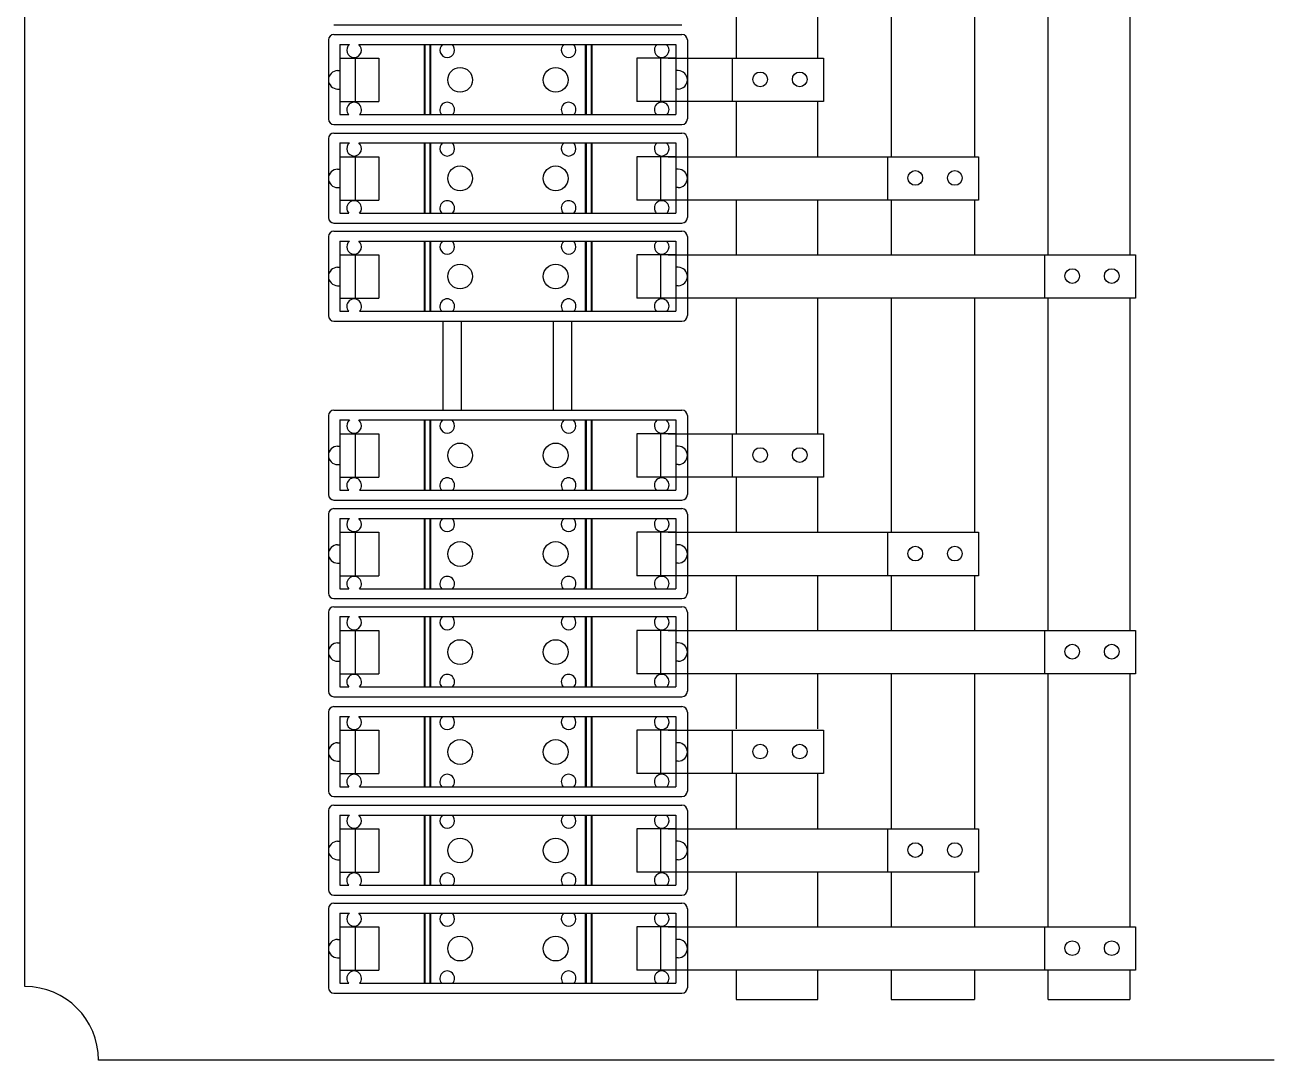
# Model space of a CAD drawing. Header units: millimetres. Extents: x 412 to 646, y 331 to 411.
# Drawn here: x 476.727 to 477.067, y 363.5618 to 363.8435 of the extents above; entities that cross this region are included whole.
import ezdxf

# ---------------------------------------------------------------- set-up
doc = ezdxf.new("R2010")
doc.units = ezdxf.units.MM

msp = doc.modelspace()

# ---------------------------------------------------------------- linework, layer by layer
for p, q in [((476.7270169284685, 363.5817757689946), (476.7270169284685, 364.2817757689946)), ((476.9627951025733, 363.8764006440025), (476.9627951025733, 363.8076061994719)), ((476.9855151025735, 363.8764006440025), (476.9855151025735, 363.8076061994719)), ((476.9205750611956, 363.8497043705419), (476.9205750611956, 363.8344250865322)), ((476.9427950611954, 363.8344250865322), (476.9427950611954, 363.8497043705419)), ((477.0055151439516, 363.7809099260113), (477.0055151439516, 363.8497043705419)), ((477.0277351439514, 363.8497043705419), (477.0277351439514, 363.7809099260113)), ((476.9020748393065, 363.8344250865322), (476.9443479529388, 363.8344250865322)), ((476.9195588155852, 363.8344250865322), (476.9195588155852, 363.8226250865322)), ((476.9443479529388, 363.8344250865322), (476.9443479529388, 363.8226250865322)), ((476.9443479529388, 363.8226250865322), (476.9020748393065, 363.8226250865322)), ((476.9205750611956, 363.8226250865322), (476.9205750611956, 363.8076061994719)), ((476.9427950611954, 363.8076061994719), (476.9427950611954, 363.8226250865322)), ((476.9020748393065, 363.8076061994719), (476.9865679943169, 363.8076061994719)), ((476.9617788569632, 363.8076061994719), (476.9617788569632, 363.7958061994717)), ((476.9865679943169, 363.8076061994719), (476.9865679943169, 363.7958061994717)), ((476.9865679943169, 363.7958061994717), (476.9020748393065, 363.7958061994717)), ((476.9205750611956, 363.7958061994717), (476.9205750611956, 363.7809099260113)), ((476.9427950611954, 363.7809099260113), (476.9427950611954, 363.7958061994717)), ((476.9627951025733, 363.7958061994717), (476.9627951025733, 363.7809099260113)), ((476.9855151025735, 363.7958061994717), (476.9855151025735, 363.7809099260113)), ((476.9020748393065, 363.7809099260113), (477.0292880356948, 363.7809099260113)), ((477.004498898341, 363.7809099260113), (477.004498898341, 363.7691099260113)), ((477.0292880356948, 363.7809099260113), (477.0292880356948, 363.7691099260113)), ((476.7270169284685, 363.7717757689944), (476.7270169284685, 363.7717757689944)), ((476.7270169284685, 363.7717757689944), (476.7270169284685, 363.7717757689944)), ((477.0292880356948, 363.7691099260113), (476.9020748393065, 363.7691099260113)), ((476.9205750611956, 363.7691099260113), (476.9205750611956, 363.7322075603735)), ((476.9427950611954, 363.7322075603735), (476.9427950611954, 363.7691099260113)), ((476.9627951025733, 363.7691099260113), (476.9627951025733, 363.705388673313)), ((476.9855151025735, 363.7691099260113), (476.9855151025735, 363.705388673313)), ((477.0055151439516, 363.6786923998526), (477.0055151439516, 363.7691099260113)), ((477.0277351439514, 363.7691099260113), (477.0277351439514, 363.6786923998526)), ((476.8408758137122, 363.7386575603736), (476.8408758137122, 363.7628599260114)), ((476.845875813712, 363.7386575603736), (476.845875813712, 363.7628599260114)), ((476.8708758137119, 363.7386575603736), (476.8708758137119, 363.7628599260114)), ((476.875875813712, 363.7386575603736), (476.875875813712, 363.7628599260114)), ((476.9020748393065, 363.7322075603735), (476.9443479529388, 363.7322075603735)), ((476.9195588155852, 363.7322075603735), (476.9195588155852, 363.7204075603737)), ((476.9443479529388, 363.7322075603735), (476.9443479529388, 363.7204075603737)), ((476.9443479529388, 363.7204075603737), (476.9020748393065, 363.7204075603737)), ((476.9205750611956, 363.7204075603737), (476.9205750611956, 363.705388673313)), ((476.9427950611954, 363.705388673313), (476.9427950611954, 363.7204075603737)), ((476.9020748393065, 363.705388673313), (476.9865679943169, 363.705388673313)), ((476.9617788569632, 363.705388673313), (476.9617788569632, 363.693588673313)), ((476.9865679943169, 363.705388673313), (476.9865679943169, 363.693588673313)), ((476.9865679943169, 363.693588673313), (476.9020748393065, 363.693588673313)), ((476.9205750611956, 363.693588673313), (476.9205750611956, 363.6786923998526)), ((476.9427950611954, 363.6786923998526), (476.9427950611954, 363.693588673313)), ((476.9627951025733, 363.693588673313), (476.9627951025733, 363.6786923998526)), ((476.9855151025735, 363.693588673313), (476.9855151025735, 363.6786923998526)), ((476.9020748393065, 363.6786923998526), (477.0292880356948, 363.6786923998526)), ((477.004498898341, 363.6786923998526), (477.004498898341, 363.6668923998528)), ((477.0292880356948, 363.6786923998526), (477.0292880356948, 363.6668923998528)), ((477.0292880356948, 363.6668923998528), (476.9020748393065, 363.6668923998528)), ((476.9205750611956, 363.6668923998528), (476.9205750611956, 363.6518735127921)), ((476.9427950611954, 363.6518735127921), (476.9427950611954, 363.6668923998528)), ((476.9627951025733, 363.6668923998528), (476.9627951025733, 363.6246942287827)), ((476.9855151025735, 363.6668923998528), (476.9855151025735, 363.6246942287827)), ((477.0055151439516, 363.5979979553221), (477.0055151439516, 363.6668923998528)), ((477.0277351439514, 363.6668923998528), (477.0277351439514, 363.5979979553221)), ((476.9020748393065, 363.6515131158429), (476.9443479529388, 363.6515131158429)), ((476.9195588155852, 363.6515131158429), (476.9195588155852, 363.6397131158429)), ((476.9443479529388, 363.6515131158429), (476.9443479529388, 363.6397131158429)), ((476.9443479529388, 363.6397131158429), (476.9020748393065, 363.6397131158429)), ((476.9205750611956, 363.6397131158429), (476.9205750611956, 363.6246942287827)), ((476.9205750611956, 363.6397131158429), (476.9205750611956, 363.6246942287827)), ((476.9427950611954, 363.6246942287827), (476.9427950611954, 363.6397131158429)), ((476.9427950611954, 363.6246942287827), (476.9427950611954, 363.6397131158429)), ((476.9020748393065, 363.6246942287827), (476.9865679943169, 363.6246942287827)), ((476.9617788569632, 363.6246942287827), (476.9617788569632, 363.6128942287827)), ((476.9865679943169, 363.6246942287827), (476.9865679943169, 363.6128942287827)), ((476.9865679943169, 363.6128942287827), (476.9020748393065, 363.6128942287827)), ((476.9205750611956, 363.6128942287827), (476.9205750611956, 363.5979979553221)), ((476.9205750611956, 363.6128942287827), (476.9205750611956, 363.5979979553221)), ((476.9427950611954, 363.5979979553221), (476.9427950611954, 363.6128942287827)), ((476.9427950611954, 363.5979979553221), (476.9427950611954, 363.6128942287827)), ((476.9627951025733, 363.6128942287827), (476.9627951025733, 363.5979979553221)), ((476.9855151025735, 363.6128942287827), (476.9855151025735, 363.5979979553221)), ((476.9020748393065, 363.5979979553221), (477.0292880356948, 363.5979979553221)), ((477.004498898341, 363.5979979553221), (477.004498898341, 363.5861979553221)), ((477.0292880356948, 363.5979979553221), (477.0292880356948, 363.5861979553221)), ((477.0292880356948, 363.5861979553221), (476.9020748393065, 363.5861979553221)), ((476.9205750611956, 363.5861979553221), (476.9205750611956, 363.5782048182185)), ((476.9427950611954, 363.5782048182185), (476.9427950611954, 363.5861979553221)), ((476.9627951025733, 363.5861979553221), (476.9627951025733, 363.5782048182185)), ((476.9855151025735, 363.5861979553221), (476.9855151025735, 363.5782048182185)), ((477.0055151439511, 363.5782048182185), (477.0055151439516, 363.5861979553221)), ((477.0277351439514, 363.5861979553221), (477.0277351439514, 363.5782048182185)), ((476.9205750611956, 363.5782048182185), (476.9427950611954, 363.5782048182185)), ((476.9627951025733, 363.5782048182185), (476.9855151025735, 363.5782048182185)), ((477.0055151439516, 363.5782048182185), (477.0277351439514, 363.5782048182185)), ((477.0670169284684, 363.5617757689946), (476.7470169284685, 363.5617757689946))]:
    msp.add_line(p, q)
at = {"lineweight": 30}
for p, q in [((476.8111248393069, 363.8434543705417), (476.9058248393068, 363.8434543705417)), ((476.8111248393069, 363.840875086532), (476.9058248393068, 363.840875086532)), ((476.8096248393066, 363.8393750865322), (476.8096248393066, 363.8178750865321)), ((476.8127248393067, 363.838175086532), (476.8127248393067, 363.8190750865323)), ((476.8127248393067, 363.838175086532), (476.8153631414515, 363.838175086532)), ((476.8178659941701, 363.838175086532), (476.9042248393067, 363.838175086532)), ((476.8356498393065, 363.838175086532), (476.8356498393065, 363.8190750865323)), ((476.8358498393067, 363.838175086532), (476.8358498393067, 363.8190750865323)), ((476.8371998393067, 363.838175086532), (476.8371998393067, 363.8190750865323)), ((476.8373998393068, 363.838175086532), (476.8373998393068, 363.8190750865323)), ((476.8795498393066, 363.838175086532), (476.8795498393066, 363.8190750865323)), ((476.8797498393066, 363.838175086532), (476.8797498393066, 363.8190750865323)), ((476.8810998393066, 363.838175086532), (476.8810998393066, 363.8190750865323)), ((476.8812998393067, 363.838175086532), (476.8812998393067, 363.8190750865323)), ((476.9042248393067, 363.838175086532), (476.9042248393067, 363.8190750865323)), ((476.9073248393066, 363.8393750865322), (476.9073248393066, 363.8178750865321)), ((476.8127248393067, 363.8344250865322), (476.8233748393067, 363.8344250865322)), ((476.8169248393066, 363.8344250865322), (476.8169248393066, 363.8226250865322)), ((476.8233748393067, 363.8344250865322), (476.8233748393067, 363.8226250865322)), ((476.9042248393067, 363.8344250865322), (476.8935748393068, 363.8344250865322)), ((476.8935748393068, 363.8344250865322), (476.8935748393068, 363.8226250865322)), ((476.9000248393066, 363.8344250865322), (476.9000248393066, 363.8226250865322)), ((476.8121248393066, 363.8310250865323), (476.8127248393067, 363.8310250865323)), ((476.8122248393066, 363.8310250865323), (476.8127248393067, 363.8310250865323)), ((476.9048248393068, 363.8310250865323), (476.9042248393067, 363.8310250865323)), ((476.8121248393066, 363.826025086532), (476.8127248393067, 363.826025086532)), ((476.8122248393066, 363.826025086532), (476.8127248393067, 363.826025086532)), ((476.9048248393068, 363.826025086532), (476.9042248393067, 363.826025086532)), ((476.8127248393067, 363.8226250865322), (476.8233748393067, 363.8226250865322)), ((476.9042248393067, 363.8226250865322), (476.8935748393068, 363.8226250865322)), ((476.8127248393067, 363.8190750865323), (476.8151482422999, 363.8190750865323)), ((476.8180808933217, 363.8190750865323), (476.9042248393067, 363.8190750865323)), ((476.8111248393069, 363.8163750865323), (476.9058248393068, 363.8163750865323)), ((476.8111248393069, 363.8140561994718), (476.9058248393068, 363.8140561994718)), ((476.8096248393066, 363.8125561994719), (476.8096248393066, 363.7910561994719)), ((476.8127248393067, 363.8113561994718), (476.8127248393067, 363.7922561994716)), ((476.8127248393067, 363.8113561994718), (476.8153631414515, 363.8113561994718)), ((476.8178659941701, 363.8113561994718), (476.9042248393067, 363.8113561994718)), ((476.8356498393065, 363.8113561994718), (476.8356498393065, 363.7922561994716)), ((476.8358498393067, 363.8113561994718), (476.8358498393067, 363.7922561994716)), ((476.8371998393067, 363.8113561994718), (476.8371998393067, 363.7922561994716)), ((476.8373998393068, 363.8113561994718), (476.8373998393068, 363.7922561994716)), ((476.8795498393066, 363.8113561994718), (476.8795498393066, 363.7922561994716)), ((476.8797498393066, 363.8113561994718), (476.8797498393066, 363.7922561994716)), ((476.8810998393066, 363.8113561994718), (476.8810998393066, 363.7922561994716)), ((476.8812998393067, 363.8113561994718), (476.8812998393067, 363.7922561994716)), ((476.9042248393067, 363.8113561994718), (476.9042248393067, 363.7922561994716)), ((476.9073248393066, 363.8125561994719), (476.9073248393066, 363.7910561994719)), ((476.8127248393067, 363.8076061994719), (476.8233748393067, 363.8076061994719)), ((476.8169248393066, 363.8076061994719), (476.8169248393066, 363.7958061994717)), ((476.8233748393067, 363.8076061994719), (476.8233748393067, 363.7958061994717)), ((476.9042248393067, 363.8076061994719), (476.8935748393068, 363.8076061994719)), ((476.8935748393068, 363.8076061994719), (476.8935748393068, 363.7958061994717)), ((476.9000248393066, 363.8076061994719), (476.9000248393066, 363.7958061994717)), ((476.8121248393066, 363.8042061994719), (476.8127248393067, 363.8042061994719)), ((476.8122248393066, 363.8042061994719), (476.8127248393067, 363.8042061994719)), ((476.9048248393068, 363.8042061994719), (476.9042248393067, 363.8042061994719)), ((476.8121248393066, 363.7992061994718), (476.8127248393067, 363.7992061994718)), ((476.8122248393066, 363.7992061994718), (476.8127248393067, 363.7992061994718)), ((476.9048248393068, 363.7992061994718), (476.9042248393067, 363.7992061994718)), ((476.8127248393067, 363.7958061994717), (476.8233748393067, 363.7958061994717)), ((476.9042248393067, 363.7958061994717), (476.8935748393068, 363.7958061994717)), ((476.8127248393067, 363.7922561994716), (476.8151482422999, 363.7922561994716)), ((476.8180808933217, 363.7922561994716), (476.9042248393067, 363.7922561994716)), ((476.8111248393069, 363.7895561994718), (476.9058248393068, 363.7895561994718)), ((476.8111248393069, 363.7873599260112), (476.9058248393068, 363.7873599260112)), ((476.8096248393066, 363.7858599260113), (476.8096248393066, 363.7643599260113)), ((476.8127248393067, 363.7846599260112), (476.8127248393067, 363.7655599260114)), ((476.8127248393067, 363.7846599260112), (476.8153631414515, 363.7846599260112)), ((476.8178659941701, 363.7846599260112), (476.9042248393067, 363.7846599260112)), ((476.8356498393065, 363.7846599260112), (476.8356498393065, 363.7655599260114)), ((476.8358498393067, 363.7846599260112), (476.8358498393067, 363.7655599260114)), ((476.8371998393067, 363.7846599260112), (476.8371998393067, 363.7655599260114)), ((476.8373998393068, 363.7846599260112), (476.8373998393068, 363.7655599260114)), ((476.8795498393066, 363.7846599260112), (476.8795498393066, 363.7655599260114)), ((476.8797498393066, 363.7846599260112), (476.8797498393066, 363.7655599260114)), ((476.8810998393066, 363.7846599260112), (476.8810998393066, 363.7655599260114)), ((476.8812998393067, 363.7846599260112), (476.8812998393067, 363.7655599260114)), ((476.9042248393067, 363.7846599260112), (476.9042248393067, 363.7655599260114)), ((476.9073248393066, 363.7858599260113), (476.9073248393066, 363.7643599260113)), ((476.8127248393067, 363.7809099260113), (476.8233748393067, 363.7809099260113)), ((476.8169248393066, 363.7809099260113), (476.8169248393066, 363.7691099260113)), ((476.8233748393067, 363.7809099260113), (476.8233748393067, 363.7691099260113)), ((476.9042248393067, 363.7809099260113), (476.8935748393068, 363.7809099260113)), ((476.8935748393068, 363.7809099260113), (476.8935748393068, 363.7691099260113)), ((476.9000248393066, 363.7809099260113), (476.9000248393066, 363.7691099260113)), ((476.8121248393066, 363.7775099260115), (476.8127248393067, 363.7775099260115)), ((476.8122248393066, 363.7775099260115), (476.8127248393067, 363.7775099260115)), ((476.9048248393068, 363.7775099260115), (476.9042248393067, 363.7775099260115)), ((476.8121248393066, 363.7725099260111), (476.8127248393067, 363.7725099260111)), ((476.8122248393066, 363.7725099260111), (476.8127248393067, 363.7725099260111)), ((476.9048248393068, 363.7725099260111), (476.9042248393067, 363.7725099260111)), ((476.8127248393067, 363.7691099260113), (476.8233748393067, 363.7691099260113)), ((476.9042248393067, 363.7691099260113), (476.8935748393068, 363.7691099260113)), ((476.8111248393069, 363.7628599260114), (476.9058248393068, 363.7628599260114)), ((476.8127248393067, 363.7655599260114), (476.8151482422999, 363.7655599260114)), ((476.8180808933217, 363.7655599260114), (476.9042248393067, 363.7655599260114)), ((476.8096248393066, 363.7371575603735), (476.8096248393066, 363.7156575603734)), ((476.8111248393069, 363.7386575603736), (476.9058248393068, 363.7386575603736)), ((476.8127248393067, 363.7359575603735), (476.8127248393067, 363.7168575603736)), ((476.8127248393067, 363.7359575603735), (476.8153631414515, 363.7359575603735)), ((476.8178659941701, 363.7359575603735), (476.9042248393067, 363.7359575603735)), ((476.8356498393065, 363.7359575603735), (476.8356498393065, 363.7168575603736)), ((476.8358498393067, 363.7359575603735), (476.8358498393067, 363.7168575603736)), ((476.8371998393067, 363.7359575603735), (476.8371998393067, 363.7168575603736)), ((476.8373998393068, 363.7359575603735), (476.8373998393068, 363.7168575603736)), ((476.8795498393066, 363.7359575603735), (476.8795498393066, 363.7168575603736)), ((476.8797498393066, 363.7359575603735), (476.8797498393066, 363.7168575603736)), ((476.8810998393066, 363.7359575603735), (476.8810998393066, 363.7168575603736)), ((476.8812998393067, 363.7359575603735), (476.8812998393067, 363.7168575603736)), ((476.9042248393067, 363.7359575603735), (476.9042248393067, 363.7168575603736)), ((476.9073248393066, 363.7371575603735), (476.9073248393066, 363.7156575603734)), ((476.8127248393067, 363.7322075603735), (476.8233748393067, 363.7322075603735)), ((476.8169248393066, 363.7322075603735), (476.8169248393066, 363.7204075603737)), ((476.8233748393067, 363.7322075603735), (476.8233748393067, 363.7204075603737)), ((476.9042248393067, 363.7322075603735), (476.8935748393068, 363.7322075603735)), ((476.8935748393068, 363.7322075603735), (476.8935748393068, 363.7204075603737)), ((476.9000248393066, 363.7322075603735), (476.9000248393066, 363.7204075603737)), ((476.8121248393066, 363.7288075603734), (476.8127248393067, 363.7288075603734)), ((476.8122248393066, 363.7288075603734), (476.8127248393067, 363.7288075603734)), ((476.9048248393068, 363.7288075603734), (476.9042248393067, 363.7288075603734)), ((476.8121248393066, 363.7238075603735), (476.8127248393067, 363.7238075603735)), ((476.8122248393066, 363.7238075603735), (476.8127248393067, 363.7238075603735)), ((476.9048248393068, 363.7238075603735), (476.9042248393067, 363.7238075603735)), ((476.8127248393067, 363.7204075603737), (476.8233748393067, 363.7204075603737)), ((476.9042248393067, 363.7204075603737), (476.8935748393068, 363.7204075603737)), ((476.8127248393067, 363.7168575603736), (476.8151482422999, 363.7168575603736)), ((476.8180808933217, 363.7168575603736), (476.9042248393067, 363.7168575603736)), ((476.8111248393069, 363.7141575603736), (476.9058248393068, 363.7141575603736)), ((476.8111248393069, 363.7118386733133), (476.9058248393068, 363.7118386733133)), ((476.8096248393066, 363.710338673313), (476.8096248393066, 363.6888386733129)), ((476.8127248393067, 363.7091386733133), (476.8127248393067, 363.6900386733131)), ((476.8127248393067, 363.7091386733133), (476.8153631414515, 363.7091386733133)), ((476.8178659941701, 363.7091386733133), (476.9042248393067, 363.7091386733133)), ((476.8356498393065, 363.7091386733133), (476.8356498393065, 363.6900386733131)), ((476.8358498393067, 363.7091386733133), (476.8358498393067, 363.6900386733131)), ((476.8371998393067, 363.7091386733133), (476.8371998393067, 363.6900386733131)), ((476.8373998393068, 363.7091386733133), (476.8373998393068, 363.6900386733131)), ((476.8795498393066, 363.7091386733133), (476.8795498393066, 363.6900386733131)), ((476.8797498393066, 363.7091386733133), (476.8797498393066, 363.6900386733131)), ((476.8810998393066, 363.7091386733133), (476.8810998393066, 363.6900386733131)), ((476.8812998393067, 363.7091386733133), (476.8812998393067, 363.6900386733131)), ((476.9042248393067, 363.7091386733133), (476.9042248393067, 363.6900386733131)), ((476.9073248393066, 363.710338673313), (476.9073248393066, 363.6888386733129)), ((476.8127248393067, 363.705388673313), (476.8233748393067, 363.705388673313)), ((476.8169248393066, 363.705388673313), (476.8169248393066, 363.693588673313)), ((476.8233748393067, 363.705388673313), (476.8233748393067, 363.693588673313)), ((476.9042248393067, 363.705388673313), (476.8935748393068, 363.705388673313)), ((476.8935748393068, 363.705388673313), (476.8935748393068, 363.693588673313)), ((476.9000248393066, 363.705388673313), (476.9000248393066, 363.693588673313)), ((476.8121248393066, 363.7019886733132), (476.8127248393067, 363.7019886733132)), ((476.8122248393066, 363.7019886733132), (476.8127248393067, 363.7019886733132)), ((476.9048248393068, 363.7019886733132), (476.9042248393067, 363.7019886733132)), ((476.8121248393066, 363.6969886733133), (476.8127248393067, 363.6969886733133)), ((476.8122248393066, 363.6969886733133), (476.8127248393067, 363.6969886733133)), ((476.9048248393068, 363.6969886733133), (476.9042248393067, 363.6969886733133)), ((476.8127248393067, 363.693588673313), (476.8233748393067, 363.693588673313)), ((476.9042248393067, 363.693588673313), (476.8935748393068, 363.693588673313)), ((476.8127248393067, 363.6900386733131), (476.8151482422999, 363.6900386733131)), ((476.8180808933217, 363.6900386733131), (476.9042248393067, 363.6900386733131)), ((476.8111248393069, 363.6873386733131), (476.9058248393068, 363.6873386733131)), ((476.8111248393069, 363.6851423998527), (476.9058248393068, 363.6851423998527)), ((476.8096248393066, 363.6836423998526), (476.8096248393066, 363.6621423998525)), ((476.8127248393067, 363.6824423998527), (476.8127248393067, 363.6633423998527)), ((476.8127248393067, 363.6824423998527), (476.8153631414515, 363.6824423998527)), ((476.8178659941701, 363.6824423998527), (476.9042248393067, 363.6824423998527)), ((476.8356498393065, 363.6824423998527), (476.8356498393065, 363.6633423998527)), ((476.8358498393067, 363.6824423998527), (476.8358498393067, 363.6633423998527)), ((476.8371998393067, 363.6824423998527), (476.8371998393067, 363.6633423998527)), ((476.8373998393068, 363.6824423998527), (476.8373998393068, 363.6633423998527)), ((476.8795498393066, 363.6824423998527), (476.8795498393066, 363.6633423998527)), ((476.8797498393066, 363.6824423998527), (476.8797498393066, 363.6633423998527)), ((476.8810998393066, 363.6824423998527), (476.8810998393066, 363.6633423998527)), ((476.8812998393067, 363.6824423998527), (476.8812998393067, 363.6633423998527)), ((476.9042248393067, 363.6824423998527), (476.9042248393067, 363.6633423998527)), ((476.9073248393066, 363.6836423998526), (476.9073248393066, 363.6621423998525)), ((476.8127248393067, 363.6786923998526), (476.8233748393067, 363.6786923998526)), ((476.8169248393066, 363.6786923998526), (476.8169248393066, 363.6668923998528)), ((476.8233748393067, 363.6786923998526), (476.8233748393067, 363.6668923998528)), ((476.9042248393067, 363.6786923998526), (476.8935748393068, 363.6786923998526)), ((476.8935748393068, 363.6786923998526), (476.8935748393068, 363.6668923998528)), ((476.9000248393066, 363.6786923998526), (476.9000248393066, 363.6668923998528)), ((476.8121248393066, 363.6752923998525), (476.8127248393067, 363.6752923998525)), ((476.8122248393066, 363.6752923998525), (476.8127248393067, 363.6752923998525)), ((476.9048248393068, 363.6752923998525), (476.9042248393067, 363.6752923998525)), ((476.8121248393066, 363.6702923998527), (476.8127248393067, 363.6702923998527)), ((476.8122248393066, 363.6702923998527), (476.8127248393067, 363.6702923998527)), ((476.9048248393068, 363.6702923998527), (476.9042248393067, 363.6702923998527)), ((476.8127248393067, 363.6668923998528), (476.8233748393067, 363.6668923998528)), ((476.9042248393067, 363.6668923998528), (476.8935748393068, 363.6668923998528)), ((476.8111248393069, 363.6606423998527), (476.9058248393068, 363.6606423998527)), ((476.8127248393067, 363.6633423998527), (476.8151482422999, 363.6633423998527)), ((476.8180808933217, 363.6633423998527), (476.9042248393067, 363.6633423998527)), ((476.8111248393069, 363.6579631158428), (476.9058248393068, 363.6579631158428)), ((476.8096248393066, 363.6564631158429), (476.8096248393066, 363.6349631158431)), ((476.8127248393067, 363.6552631158428), (476.8127248393067, 363.6361631158428)), ((476.8127248393067, 363.6552631158428), (476.8153631414515, 363.6552631158428)), ((476.8178659941701, 363.6552631158428), (476.9042248393067, 363.6552631158428)), ((476.8356498393065, 363.6552631158428), (476.8356498393065, 363.6361631158428)), ((476.8358498393067, 363.6552631158428), (476.8358498393067, 363.6361631158428)), ((476.8371998393067, 363.6552631158428), (476.8371998393067, 363.6361631158428)), ((476.8373998393068, 363.6552631158428), (476.8373998393068, 363.6361631158428)), ((476.8795498393066, 363.6552631158428), (476.8795498393066, 363.6361631158428)), ((476.8797498393066, 363.6552631158428), (476.8797498393066, 363.6361631158428)), ((476.8810998393066, 363.6552631158428), (476.8810998393066, 363.6361631158428)), ((476.8812998393067, 363.6552631158428), (476.8812998393067, 363.6361631158428)), ((476.9042248393067, 363.6552631158428), (476.9042248393067, 363.6361631158428)), ((476.9073248393066, 363.6564631158429), (476.9073248393066, 363.6349631158431)), ((476.8127248393067, 363.6515131158429), (476.8233748393067, 363.6515131158429)), ((476.8169248393066, 363.6515131158429), (476.8169248393066, 363.6397131158429)), ((476.8233748393067, 363.6515131158429), (476.8233748393067, 363.6397131158429)), ((476.9042248393067, 363.6515131158429), (476.8935748393068, 363.6515131158429)), ((476.8935748393068, 363.6515131158429), (476.8935748393068, 363.6397131158429)), ((476.9000248393066, 363.6515131158429), (476.9000248393066, 363.6397131158429)), ((476.8121248393066, 363.6481131158431), (476.8127248393067, 363.6481131158431)), ((476.8122248393066, 363.6481131158431), (476.8127248393067, 363.6481131158431)), ((476.9048248393068, 363.6481131158431), (476.9042248393067, 363.6481131158431)), ((476.8121248393066, 363.6431131158428), (476.8127248393067, 363.6431131158428)), ((476.8122248393066, 363.6431131158428), (476.8127248393067, 363.6431131158428)), ((476.9048248393068, 363.6431131158428), (476.9042248393067, 363.6431131158428)), ((476.8127248393067, 363.6397131158429), (476.8233748393067, 363.6397131158429)), ((476.9042248393067, 363.6397131158429), (476.8935748393068, 363.6397131158429)), ((476.8111248393069, 363.633463115843), (476.9058248393068, 363.633463115843)), ((476.8127248393067, 363.6361631158428), (476.8151482422999, 363.6361631158428)), ((476.8180808933217, 363.6361631158428), (476.9042248393067, 363.6361631158428)), ((476.8111248393069, 363.6311442287825), (476.9058248393068, 363.6311442287825)), ((476.8096248393066, 363.6296442287827), (476.8096248393066, 363.6081442287826)), ((476.8127248393067, 363.6284442287825), (476.8127248393067, 363.6093442287823)), ((476.8127248393067, 363.6284442287825), (476.8153631414515, 363.6284442287825)), ((476.8178659941701, 363.6284442287825), (476.9042248393067, 363.6284442287825)), ((476.8356498393065, 363.6284442287825), (476.8356498393065, 363.6093442287823)), ((476.8358498393067, 363.6284442287825), (476.8358498393067, 363.6093442287823)), ((476.8371998393067, 363.6284442287825), (476.8371998393067, 363.6093442287823)), ((476.8373998393068, 363.6284442287825), (476.8373998393068, 363.6093442287823)), ((476.8795498393066, 363.6284442287825), (476.8795498393066, 363.6093442287823)), ((476.8797498393066, 363.6284442287825), (476.8797498393066, 363.6093442287823)), ((476.8810998393066, 363.6284442287825), (476.8810998393066, 363.6093442287823)), ((476.8812998393067, 363.6284442287825), (476.8812998393067, 363.6093442287823)), ((476.9042248393067, 363.6284442287825), (476.9042248393067, 363.6093442287823)), ((476.9073248393066, 363.6296442287827), (476.9073248393066, 363.6081442287826)), ((476.8127248393067, 363.6246942287827), (476.8233748393067, 363.6246942287827)), ((476.8169248393066, 363.6246942287827), (476.8169248393066, 363.6128942287827)), ((476.8233748393067, 363.6246942287827), (476.8233748393067, 363.6128942287827)), ((476.9042248393067, 363.6246942287827), (476.8935748393068, 363.6246942287827)), ((476.8935748393068, 363.6246942287827), (476.8935748393068, 363.6128942287827)), ((476.9000248393066, 363.6246942287827), (476.9000248393066, 363.6128942287827)), ((476.8121248393066, 363.6212942287826), (476.8127248393067, 363.6212942287826)), ((476.8122248393066, 363.6212942287826), (476.8127248393067, 363.6212942287826)), ((476.9048248393068, 363.6212942287826), (476.9042248393067, 363.6212942287826)), ((476.8121248393066, 363.6162942287825), (476.8127248393067, 363.6162942287825)), ((476.8122248393066, 363.6162942287825), (476.8127248393067, 363.6162942287825)), ((476.9048248393068, 363.6162942287825), (476.9042248393067, 363.6162942287825)), ((476.8127248393067, 363.6128942287827), (476.8233748393067, 363.6128942287827)), ((476.9042248393067, 363.6128942287827), (476.8935748393068, 363.6128942287827)), ((476.8111248393069, 363.6066442287823), (476.9058248393068, 363.6066442287823)), ((476.8127248393067, 363.6093442287823), (476.8151482422999, 363.6093442287823)), ((476.8180808933217, 363.6093442287823), (476.9042248393067, 363.6093442287823)), ((476.8096248393066, 363.6029479553221), (476.8096248393066, 363.5814479553222)), ((476.8111248393069, 363.6044479553219), (476.9058248393068, 363.6044479553219)), ((476.9073248393066, 363.6029479553221), (476.9073248393066, 363.5814479553222)), ((476.8127248393067, 363.6017479553219), (476.8127248393067, 363.5826479553219)), ((476.8127248393067, 363.6017479553219), (476.8153631414515, 363.6017479553219)), ((476.8178659941701, 363.6017479553219), (476.9042248393067, 363.6017479553219)), ((476.8356498393065, 363.6017479553219), (476.8356498393065, 363.5826479553219)), ((476.8358498393067, 363.6017479553219), (476.8358498393067, 363.5826479553219)), ((476.8371998393067, 363.6017479553219), (476.8371998393067, 363.5826479553219)), ((476.8373998393068, 363.6017479553219), (476.8373998393068, 363.5826479553219)), ((476.8795498393066, 363.6017479553219), (476.8795498393066, 363.5826479553219)), ((476.8797498393066, 363.6017479553219), (476.8797498393066, 363.5826479553219)), ((476.8810998393066, 363.6017479553219), (476.8810998393066, 363.5826479553219)), ((476.8812998393067, 363.6017479553219), (476.8812998393067, 363.5826479553219)), ((476.9042248393067, 363.6017479553219), (476.9042248393067, 363.5826479553219)), ((476.8127248393067, 363.5979979553221), (476.8233748393067, 363.5979979553221)), ((476.8169248393066, 363.5979979553221), (476.8169248393066, 363.5861979553221)), ((476.8233748393067, 363.5979979553221), (476.8233748393067, 363.5861979553221)), ((476.9042248393067, 363.5979979553221), (476.8935748393068, 363.5979979553221)), ((476.8935748393068, 363.5979979553221), (476.8935748393068, 363.5861979553221)), ((476.9000248393066, 363.5979979553221), (476.9000248393066, 363.5861979553221)), ((476.8121248393066, 363.5945979553222), (476.8127248393067, 363.5945979553222)), ((476.8122248393066, 363.5945979553222), (476.8127248393067, 363.5945979553222)), ((476.9048248393068, 363.5945979553222), (476.9042248393067, 363.5945979553222)), ((476.8121248393066, 363.5895979553219), (476.8127248393067, 363.5895979553219)), ((476.8122248393066, 363.5895979553219), (476.8127248393067, 363.5895979553219)), ((476.9048248393068, 363.5895979553219), (476.9042248393067, 363.5895979553219)), ((476.8127248393067, 363.5861979553221), (476.8233748393067, 363.5861979553221)), ((476.9042248393067, 363.5861979553221), (476.8935748393068, 363.5861979553221)), ((476.8127248393067, 363.5826479553219), (476.8151482422999, 363.5826479553219)), ((476.8180808933217, 363.5826479553219), (476.9042248393067, 363.5826479553219)), ((476.8111248393069, 363.5799479553222), (476.9058248393068, 363.5799479553222))]:
    msp.add_line(p, q, dxfattribs=at)
at = {"color": 7, "lineweight": 0}
for p, q in [((476.8111248393069, 363.8434543705417), (476.9058248393068, 363.8434543705417)), ((476.8096248393066, 363.8272527757427), (476.8096248393066, 363.8178750865321)), ((476.9073248393066, 363.8178750865321), (476.9073248393066, 363.8272527757427)), ((476.8111248393069, 363.8163750865323), (476.9058248393068, 363.8163750865323)), ((476.8096248393066, 363.7737376152219), (476.8096248393066, 363.7643599260113)), ((476.9073248393066, 363.7643599260113), (476.9073248393066, 363.7737376152219)), ((476.8111248393069, 363.7628599260114), (476.9058248393068, 363.7628599260114)), ((476.8096248393066, 363.7250352495843), (476.8096248393066, 363.7156575603734)), ((476.9073248393066, 363.7156575603734), (476.9073248393066, 363.7250352495843)), ((476.8111248393069, 363.7141575603736), (476.9058248393068, 363.7141575603736)), ((476.8096248393066, 363.6715200890634), (476.8096248393066, 363.6621423998525)), ((476.9073248393066, 363.6621423998525), (476.9073248393066, 363.6715200890634)), ((476.8111248393069, 363.6606423998527), (476.9058248393068, 363.6606423998527)), ((476.8096248393066, 363.6443408050535), (476.8096248393066, 363.6349631158431)), ((476.9073248393066, 363.6349631158431), (476.9073248393066, 363.6443408050535)), ((476.8111248393069, 363.633463115843), (476.9058248393068, 363.633463115843)), ((476.8096248393066, 363.5908256445326), (476.8096248393066, 363.5814479553222)), ((476.9073248393066, 363.5814479553222), (476.9073248393066, 363.5908256445326)), ((476.8111248393069, 363.5799479553222), (476.9058248393068, 363.5799479553222))]:
    msp.add_line(p, q, dxfattribs=at)
for centre, radius in [((476.8454748393068, 363.8285250865323), 0.003375), ((476.8714748393069, 363.8285250865323), 0.003375), ((476.9271470399418, 363.8286389792401), 0.002), ((476.937905898638, 363.8286389792401), 0.002), ((476.8454748393068, 363.8017061994716), 0.003375), ((476.8714748393069, 363.8017061994716), 0.003375), ((476.96936708132, 363.8018200921798), 0.002), ((476.9801259400159, 363.8018200921798), 0.002), ((476.8454748393068, 363.7750099260114), 0.003375), ((476.8714748393069, 363.7750099260114), 0.003375), ((477.0120871226978, 363.7751238187192), 0.002), ((477.0228459813937, 363.7751238187192), 0.002), ((476.8454748393068, 363.7263075603736), 0.003375), ((476.8714748393069, 363.7263075603736), 0.003375), ((476.9271470399418, 363.7264214530813), 0.002), ((476.937905898638, 363.7264214530813), 0.002), ((476.8454748393068, 363.6994886733131), 0.003375), ((476.8714748393069, 363.6994886733131), 0.003375), ((476.96936708132, 363.6996025660209), 0.002), ((476.9801259400159, 363.6996025660209), 0.002), ((476.8454748393068, 363.6727923998527), 0.003375), ((476.8714748393069, 363.6727923998527), 0.003375), ((477.0120871226978, 363.6729062925605), 0.002), ((477.0228459813937, 363.6729062925605), 0.002), ((476.8454748393068, 363.6456131158428), 0.003375), ((476.8714748393069, 363.6456131158428), 0.003375), ((476.9271470399418, 363.645727008551), 0.002), ((476.937905898638, 363.645727008551), 0.002), ((476.8454748393068, 363.6187942287823), 0.003375), ((476.8714748393069, 363.6187942287823), 0.003375), ((476.96936708132, 363.6189081214906), 0.002), ((476.9801259400159, 363.6189081214906), 0.002), ((476.8454748393068, 363.5920979553219), 0.003375), ((476.8714748393069, 363.5920979553219), 0.003375), ((477.0120871226978, 363.5922118480302), 0.002), ((477.0228459813937, 363.5922118480302), 0.002)]:
    msp.add_circle(centre, radius)
at = {"lineweight": 30}
for centre, radius, start, end in [((476.8111248393069, 363.8393750865322), 0.0015, 90, 180), ((476.9058248393068, 363.8393750865322), 0.0015, 0, 90), ((476.8121248393066, 363.8285250865323), 0.0025, 90, 270), ((476.9048248393068, 363.8285250865323), 0.0025, 270, 90), ((476.8111248393069, 363.8178750865321), 0.0015, 180, 270), ((476.9058248393068, 363.8178750865321), 0.0015, 270, 0), ((476.8111248393069, 363.8125561994719), 0.0015, 90, 180), ((476.9058248393068, 363.8125561994719), 0.0015, 0, 90), ((476.8121248393066, 363.8017061994716), 0.0025, 90, 270), ((476.9048248393068, 363.8017061994716), 0.0025, 270, 90), ((476.8111248393069, 363.7910561994719), 0.0015, 180, 270), ((476.9058248393068, 363.7910561994719), 0.0015, 270, 0), ((476.8111248393069, 363.7858599260113), 0.0015, 90, 180), ((476.9058248393068, 363.7858599260113), 0.0015, 0, 90), ((476.8121248393066, 363.7750099260114), 0.0025, 90, 270), ((476.9048248393068, 363.7750099260114), 0.0025, 270, 90), ((476.8111248393069, 363.7643599260113), 0.0015, 180, 270), ((476.9058248393068, 363.7643599260113), 0.0015, 270, 0), ((476.8111248393069, 363.7371575603735), 0.0015, 90, 180), ((476.9058248393068, 363.7371575603735), 0.0015, 0, 90), ((476.8121248393066, 363.7263075603736), 0.0025, 90, 270), ((476.9048248393068, 363.7263075603736), 0.0025, 270, 90), ((476.8111248393069, 363.7156575603734), 0.0015, 180, 270), ((476.9058248393068, 363.7156575603734), 0.0015, 270, 0), ((476.8111248393069, 363.710338673313), 0.0015, 90, 180), ((476.9058248393068, 363.710338673313), 0.0015, 0, 90), ((476.8121248393066, 363.6994886733131), 0.0025, 90, 270), ((476.9048248393068, 363.6994886733131), 0.0025, 270, 90), ((476.8111248393069, 363.6888386733129), 0.0015, 180, 270), ((476.9058248393068, 363.6888386733129), 0.0015, 270, 0), ((476.8111248393069, 363.6836423998526), 0.0015, 90, 180), ((476.9058248393068, 363.6836423998526), 0.0015, 0, 90), ((476.8121248393066, 363.6727923998527), 0.0025, 90, 270), ((476.9048248393068, 363.6727923998527), 0.0025, 270, 90), ((476.8111248393069, 363.6621423998525), 0.0015, 180, 270), ((476.9058248393068, 363.6621423998525), 0.0015, 270, 0), ((476.8111248393069, 363.6564631158429), 0.0015, 90, 180), ((476.9058248393068, 363.6564631158429), 0.0015, 0, 90), ((476.8121248393066, 363.6456131158428), 0.0025, 90, 270), ((476.9048248393068, 363.6456131158428), 0.0025, 270, 90), ((476.8111248393069, 363.6349631158431), 0.0015, 180, 270), ((476.9058248393068, 363.6349631158431), 0.0015, 270, 0), ((476.8111248393069, 363.6296442287827), 0.0015, 90, 180), ((476.9058248393068, 363.6296442287827), 0.0015, 0, 90), ((476.8121248393066, 363.6187942287823), 0.0025, 90, 270), ((476.9048248393068, 363.6187942287823), 0.0025, 270, 90), ((476.8111248393069, 363.6081442287826), 0.0015, 180, 270), ((476.9058248393068, 363.6081442287826), 0.0015, 270, 0), ((476.8111248393069, 363.6029479553221), 0.0015, 90, 180), ((476.9058248393068, 363.6029479553221), 0.0015, 0, 90), ((476.8121248393066, 363.5920979553219), 0.0025, 90, 270), ((476.9048248393068, 363.5920979553219), 0.0025, 270, 90), ((476.8111248393069, 363.5814479553222), 0.0015, 180, 270), ((476.9058248393068, 363.5814479553222), 0.0015, 270, 0)]:
    msp.add_arc(centre, radius, start, end, dxfattribs=at)
for centre, radius, start, end in [((476.8166145678107, 363.8366149801042), 0.002, 128.7345521069439, 51.26544789305616), ((476.8419549468628, 363.8366149801042), 0.002, 128.7345521069439, 51.26544789305616), ((476.8749947317505, 363.8366149801042), 0.002, 128.7345521069439, 51.26544789305616), ((476.9003351108025, 363.8366149801042), 0.002, 128.7345521069439, 51.26544789305616), ((476.8166145678107, 363.8204351929604), 0.002, 317.152198485421, 222.847801514579), ((476.8419549468628, 363.8204351929604), 0.002, 317.152198485421, 222.847801514579), ((476.8749947317505, 363.8204351929604), 0.002, 317.152198485421, 222.847801514579), ((476.9003351108025, 363.8204351929604), 0.002, 317.152198485421, 222.847801514579), ((476.8166145678107, 363.8097960930435), 0.002, 128.7345521069439, 51.26544789305616), ((476.8419549468628, 363.8097960930435), 0.002, 128.7345521069439, 51.26544789305616), ((476.8749947317505, 363.8097960930435), 0.002, 128.7345521069439, 51.26544789305616), ((476.9003351108025, 363.8097960930435), 0.002, 128.7345521069439, 51.26544789305616), ((476.8166145678107, 363.7936163058997), 0.002, 317.152198485421, 222.847801514579), ((476.8419549468628, 363.7936163058997), 0.002, 317.152198485421, 222.847801514579), ((476.8749947317505, 363.7936163058997), 0.002, 317.152198485421, 222.847801514579), ((476.9003351108025, 363.7936163058997), 0.002, 317.152198485421, 222.847801514579), ((476.8166145678107, 363.7830998195833), 0.002, 128.7345521069439, 51.26544789305616), ((476.8419549468628, 363.7830998195833), 0.002, 128.7345521069439, 51.26544789305616), ((476.8749947317505, 363.7830998195833), 0.002, 128.7345521069439, 51.26544789305616), ((476.9003351108025, 363.7830998195833), 0.002, 128.7345521069439, 51.26544789305616), ((476.8166145678107, 363.7669200324395), 0.002, 317.152198485421, 222.847801514579), ((476.8419549468628, 363.7669200324395), 0.002, 317.152198485421, 222.847801514579), ((476.8749947317505, 363.7669200324395), 0.002, 317.152198485421, 222.847801514579), ((476.9003351108025, 363.7669200324395), 0.002, 317.152198485421, 222.847801514579), ((476.8166145678107, 363.7343974539452), 0.002, 128.7345521069439, 51.26544789305616), ((476.8419549468628, 363.7343974539452), 0.002, 128.7345521069439, 51.26544789305616), ((476.8749947317505, 363.7343974539452), 0.002, 128.7345521069439, 51.26544789305616), ((476.9003351108025, 363.7343974539452), 0.002, 128.7345521069439, 51.26544789305616), ((476.8166145678107, 363.7182176668017), 0.002, 317.152198485421, 222.847801514579), ((476.8419549468628, 363.7182176668017), 0.002, 317.152198485421, 222.847801514579), ((476.8749947317505, 363.7182176668017), 0.002, 317.152198485421, 222.847801514579), ((476.9003351108025, 363.7182176668017), 0.002, 317.152198485421, 222.847801514579), ((476.8166145678107, 363.707578566885), 0.002, 128.7345521069439, 51.26544789305616), ((476.8419549468628, 363.707578566885), 0.002, 128.7345521069439, 51.26544789305616), ((476.8749947317505, 363.707578566885), 0.002, 128.7345521069439, 51.26544789305616), ((476.9003351108025, 363.707578566885), 0.002, 128.7345521069439, 51.26544789305616), ((476.8166145678107, 363.6913987797415), 0.002, 317.152198485421, 222.847801514579), ((476.8419549468628, 363.6913987797415), 0.002, 317.152198485421, 222.847801514579), ((476.8749947317505, 363.6913987797415), 0.002, 317.152198485421, 222.847801514579), ((476.9003351108025, 363.6913987797415), 0.002, 317.152198485421, 222.847801514579), ((476.8166145678107, 363.6808822934244), 0.002, 128.7345521069439, 51.26544789305616), ((476.8419549468628, 363.6808822934244), 0.002, 128.7345521069439, 51.26544789305616), ((476.8749947317505, 363.6808822934244), 0.002, 128.7345521069439, 51.26544789305616), ((476.9003351108025, 363.6808822934244), 0.002, 128.7345521069439, 51.26544789305616), ((476.8166145678107, 363.6647025062808), 0.002, 317.152198485421, 222.847801514579), ((476.8419549468628, 363.6647025062808), 0.002, 317.152198485421, 222.847801514579), ((476.8749947317505, 363.6647025062808), 0.002, 317.152198485421, 222.847801514579), ((476.9003351108025, 363.6647025062808), 0.002, 317.152198485421, 222.847801514579), ((476.8166145678107, 363.6537030094147), 0.002, 128.7345521069439, 51.26544789305616), ((476.8419549468628, 363.6537030094147), 0.002, 128.7345521069439, 51.26544789305616), ((476.8749947317505, 363.6537030094147), 0.002, 128.7345521069439, 51.26544789305616), ((476.9003351108025, 363.6537030094147), 0.002, 128.7345521069439, 51.26544789305616), ((476.8166145678107, 363.6375232222709), 0.002, 317.152198485421, 222.847801514579), ((476.8419549468628, 363.6375232222709), 0.002, 317.152198485421, 222.847801514579), ((476.8749947317505, 363.6375232222709), 0.002, 317.152198485421, 222.847801514579), ((476.9003351108025, 363.6375232222709), 0.002, 317.152198485421, 222.847801514579), ((476.8166145678107, 363.6268841223542), 0.002, 128.7345521069439, 51.26544789305616), ((476.8419549468628, 363.6268841223542), 0.002, 128.7345521069439, 51.26544789305616), ((476.8749947317505, 363.6268841223542), 0.002, 128.7345521069439, 51.26544789305616), ((476.9003351108025, 363.6268841223542), 0.002, 128.7345521069439, 51.26544789305616), ((476.8166145678107, 363.6107043352107), 0.002, 317.152198485421, 222.847801514579), ((476.8419549468628, 363.6107043352107), 0.002, 317.152198485421, 222.847801514579), ((476.8749947317505, 363.6107043352107), 0.002, 317.152198485421, 222.847801514579), ((476.9003351108025, 363.6107043352107), 0.002, 317.152198485421, 222.847801514579), ((476.8166145678107, 363.6001878488938), 0.002, 128.7345521069439, 51.26544789305616), ((476.8419549468628, 363.6001878488938), 0.002, 128.7345521069439, 51.26544789305616), ((476.8749947317505, 363.6001878488938), 0.002, 128.7345521069439, 51.26544789305616), ((476.9003351108025, 363.6001878488938), 0.002, 128.7345521069439, 51.26544789305616), ((476.8166145678107, 363.5840080617501), 0.002, 317.152198485421, 222.847801514579), ((476.8419549468628, 363.5840080617501), 0.002, 317.152198485421, 222.847801514579), ((476.8749947317505, 363.5840080617501), 0.002, 317.152198485421, 222.847801514579), ((476.9003351108025, 363.5840080617501), 0.002, 317.152198485421, 222.847801514579), ((476.7270169284685, 363.5617757689946), 0.02, 0, 90)]:
    msp.add_arc(centre, radius, start, end)
at = {"color": 7, "lineweight": 0}
for centre, start, end in [((476.8111248393069, 363.8178750865321), 180, 270), ((476.9058248393068, 363.8178750865321), 270, 0), ((476.8111248393069, 363.7643599260113), 180, 270), ((476.9058248393068, 363.7643599260113), 270, 0), ((476.8111248393069, 363.7156575603734), 180, 270), ((476.9058248393068, 363.7156575603734), 270, 0), ((476.8111248393069, 363.6621423998525), 180, 270), ((476.9058248393068, 363.6621423998525), 270, 0), ((476.8111248393069, 363.6349631158431), 180, 270), ((476.9058248393068, 363.6349631158431), 270, 0), ((476.8111248393069, 363.5814479553222), 180, 270), ((476.9058248393068, 363.5814479553222), 270, 0)]:
    msp.add_arc(centre, 0.0015, start, end, dxfattribs=at)

doc.saveas('drawing.dxf')
